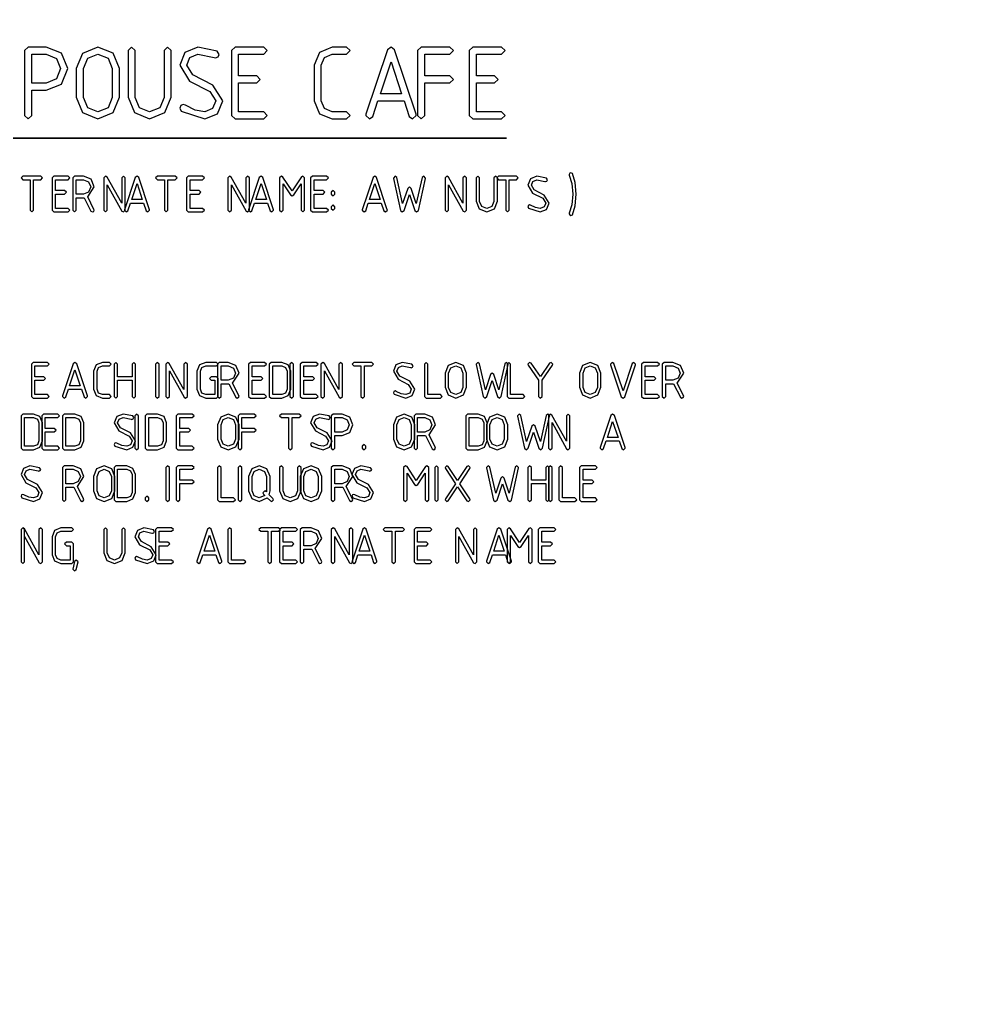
# Model space of a CAD drawing. Header units: metres. Extents: x 0 to 16.5, y 0 to 11.5.
# Drawn here: x 8.656 to 9.955, y 0.843 to 2.161 of the extents above; entities that cross this region are included whole.
import ezdxf

# ---------------------------------------------------------------- set-up
doc = ezdxf.new("R2010")
doc.units = ezdxf.units.M
doc.layers.add('tonic', color=63, linetype='Continuous')

msp = doc.modelspace()

# ---------------------------------------------------------------- hatches: boundary and pattern name
h = msp.add_hatch()
h.set_pattern_fill('AR-CONC', color=256, scale=0.0007, style=0)
h.set_pattern_definition([(50, (2.31049, 0.84261), (0.1275293, -0.0111574), [0.013335, -0.146685]), (355, (2.31049, 0.84261), (-0.02467, 0.1337397), [0.010668, -0.117348]), (100.451, (2.32112, 0.84168), (0.1028598, 0.1225817), [0.011333, -0.124663]), (46.1842, (2.31049, 0.87817), (0.1897553, -0.0294296), [0.0200025, -0.2200275]), (96.6356, (2.3263, 0.87572), (0.166183, 0.173198), [0.0169995, -0.1869945]), (351.184, (2.31049, 0.87817), (0.1661832, 0.1731976), [0.016002, -0.176022]), (21, (2.32827, 0.86928), (0.1061304, -0.0715859), [0.013335, -0.146685]), (326, (2.32827, 0.86928), (0.0432614, 0.1289316), [0.010668, -0.117348]), (71.4514, (2.33711, 0.86332), (0.1493915, 0.057346), [0.011333, -0.124663]), (37.5, (2.31049, 0.84261), (0.00216202, 0.05918853), [0, -0.1159256, 0, -0.119126, 0, -0.1177925]), (7.5, (2.31049, 0.84261), (0.04677376, 0.0701264), [0, -0.0679196, 0, -0.1132586, 0, -0.0448945]), (327.5, (2.27084, 0.84261), (0.09491342, -0.00401012), [0, -0.04445, 0, -0.138684, 0, -0.184023]), (317.5, (2.25306, 0.84261), (0.1036904, 0.01779854), [0, -0.057785, 0, -0.0921004, 0, -0.130683])])
h.paths.add_polyline_path([(13.8208, 3.7266), (13.4233, 3.7266), (13.4233, 3.5566), (13.8208, 3.5566)])
h.paths.add_polyline_path([(3.0762, 1.2703), (3.0756, 1.2705), (3.0569, 1.2658), (3.0362, 1.2666), (2.949, 1.2715), (2.9053, 1.2699), (2.8613, 1.2652), (2.6755, 1.2691), (2.5787, 1.265), (2.481, 1.2652), (2.3964, 1.2718), (2.383, 1.2726), (2.3695, 1.2734), (2.3492, 1.2718), (2.3159, 1.2652), (2.3105, 1.2644), (2.373, 0.8426), (2.4879, 0.8426), (2.4444, 0.8844), (2.4768, 1.0338), (2.6259, 1.0745), (2.5902, 0.9283), (2.6609, 0.8602), (2.7675, 0.9261), (2.9002, 0.847), (2.9002, 0.8426), (3.0065, 0.8426)])
h.paths.add_polyline_path([(2.4649, 0.9893), (2.4299, 0.9981), (2.3948, 1.0069), (2.3983, 1.0156), (2.4017, 1.0242), (2.4333, 1.0068)], flags=16)
edge = h.paths.add_edge_path()
edge.add_line((7.1649, 3.5007), (7.1955, 3.5073))
edge.add_line((7.1955, 3.5073), (7.2142, 3.5089))
edge.add_line((7.2142, 3.5089), (7.2267, 3.5081))
edge.add_line((7.2267, 3.5081), (7.239, 3.5073))
edge.add_line((7.239, 3.5073), (7.3169, 3.5007))
edge.add_line((7.3169, 3.5007), (7.4069, 3.5006))
edge.add_line((7.4069, 3.5006), (7.496, 3.5047))
edge.add_line((7.496, 3.5047), (7.667, 3.5007))
edge.add_line((7.667, 3.5007), (7.7075, 3.5054))
edge.add_line((7.7075, 3.5054), (7.7479, 3.507))
edge.add_line((7.7479, 3.507), (7.8282, 3.5021))
edge.add_line((7.8282, 3.5021), (7.8461, 3.5014))
edge.add_line((7.8461, 3.5014), (7.8629, 3.5051))
edge.add_line((7.8629, 3.5051), (7.8643, 3.5061))
at = {"layer": 'tonic'}
h = msp.add_hatch(dxfattribs=at)
h.set_pattern_fill('TRIANG', color=256, scale=0.01, angle=135, style=0)
h.set_pattern_definition([(195, (15.931805, 4.46975), (-0.0246525, -0.0920044), [0.047625, -0.047625]), (255, (15.931805, 4.46975), (0.0673519, -0.0673519), [0.047625, -0.047625]), (135, (15.91948, 4.42374), (-0.0920044, -0.0246525), [0.047625, -0.047625])])
h.paths.add_polyline_path([(13.8208, 3.7266), (13.4233, 3.7266), (13.4233, 3.5566), (13.8208, 3.5566)])
h.paths.add_polyline_path([(3.0762, 1.2703), (3.0756, 1.2705), (3.0569, 1.2658), (3.0362, 1.2666), (2.949, 1.2715), (2.9053, 1.2699), (2.8613, 1.2652), (2.6755, 1.2691), (2.5787, 1.265), (2.481, 1.2652), (2.3964, 1.2718), (2.383, 1.2726), (2.3695, 1.2734), (2.3492, 1.2718), (2.3159, 1.2652), (2.3105, 1.2644), (2.373, 0.8426), (2.4879, 0.8426), (2.4444, 0.8844), (2.4768, 1.0338), (2.6259, 1.0745), (2.5902, 0.9283), (2.6609, 0.8602), (2.7675, 0.9261), (2.9002, 0.847), (2.9002, 0.8426), (3.0065, 0.8426)])
h.paths.add_polyline_path([(2.4649, 0.9893), (2.4299, 0.9981), (2.3948, 1.0069), (2.3983, 1.0156), (2.4017, 1.0242), (2.4333, 1.0068)], flags=16)
h.paths.add_polyline_path([(2.6259, 1.0745), (2.4768, 1.0338), (2.4444, 0.8844), (2.5902, 0.9283)], flags=17)
h.paths.add_polyline_path([(2.5902, 0.9283), (2.4444, 0.8844), (2.4879, 0.8426), (2.6374, 0.8426), (2.6374, 0.8457), (2.6609, 0.8602)], flags=17)
h.paths.add_polyline_path([(2.6609, 0.8602), (2.6374, 0.8457), (2.6429, 0.8426), (2.6792, 0.8426)], flags=17)
h.paths.add_polyline_path([(2.7252, 0.9), (2.6609, 0.8602), (2.6792, 0.8426), (2.7112, 0.8426)], flags=17)
h.paths.add_polyline_path([(2.7675, 0.9261), (2.7252, 0.9), (2.7112, 0.8426), (2.8928, 0.8426), (2.9002, 0.847)], flags=17)
h.paths.add_polyline_path([(2.3983, 1.0156), (2.3948, 1.0069), (2.4299, 0.9981), (2.4649, 0.9893)], flags=0)
h.paths.add_polyline_path([(2.4017, 1.0242), (2.3983, 1.0156), (2.4649, 0.9893), (2.4333, 1.0068)], flags=0)
edge = h.paths.add_edge_path()
edge.add_line((7.8114, 2.8493), (7.8629, 3.5051))
edge.add_line((7.8629, 3.5051), (7.8651, 3.5332))
edge.add_line((7.2046, 2.8492), (7.8114, 2.8492))
edge.add_line((7.8114, 2.8492), (7.8116, 2.8492))
edge.add_line((7.1607, 3.5332), (7.1628, 3.5005))
edge.add_line((7.1628, 3.5005), (7.2046, 2.8492))
edge.add_line((7.1649, 3.5007), (7.1955, 3.5073))
edge.add_line((7.1955, 3.5073), (7.2142, 3.5089))
edge.add_line((7.2142, 3.5089), (7.2267, 3.5081))
edge.add_line((7.2267, 3.5081), (7.239, 3.5073))
edge.add_line((7.239, 3.5073), (7.3169, 3.5007))
edge.add_line((7.3169, 3.5007), (7.4069, 3.5006))
edge.add_line((7.4069, 3.5006), (7.496, 3.5047))
edge.add_line((7.496, 3.5047), (7.667, 3.5007))
edge.add_line((7.667, 3.5007), (7.7075, 3.5054))
edge.add_line((7.7075, 3.5054), (7.7479, 3.507))
edge.add_line((7.7479, 3.507), (7.8282, 3.5021))
edge.add_line((7.8282, 3.5021), (7.8461, 3.5014))
edge.add_line((7.8461, 3.5014), (7.8629, 3.5051))
edge.add_line((7.8629, 3.5051), (7.8643, 3.5061))

# ---------------------------------------------------------------- linework, layer by layer
for points in [[(8.6623, 2.1195), (8.6623, 2.0326), (8.6671, 2.0278), (8.6719, 2.0326), (8.6719, 2.0663), (8.6913, 2.0663), (8.7121, 2.0744), (8.7202, 2.0954), (8.7119, 2.1159), (8.6913, 2.1242), (8.6671, 2.1242), (8.6623, 2.1195)], [(8.7896, 2.0954), (8.7813, 2.1159), (8.7608, 2.1242), (8.7403, 2.1157), (8.7318, 2.0954), (8.7318, 2.0568), (8.7403, 2.0363), (8.7608, 2.0278), (8.7811, 2.0363), (8.7896, 2.0568), (8.7896, 2.0954)], [(8.8543, 2.1242), (8.8496, 2.1195), (8.8496, 2.0566), (8.8439, 2.0429), (8.8302, 2.0373), (8.8165, 2.0429), (8.8108, 2.0566), (8.8108, 2.1195), (8.806, 2.1242), (8.8012, 2.1195), (8.8012, 2.0568), (8.8098, 2.0363), (8.8302, 2.0278), (8.8506, 2.0363), (8.8591, 2.0568), (8.8591, 2.1195), (8.8543, 2.1242)], [(8.9153, 2.0732), (8.8882, 2.0871), (8.8803, 2.1002), (8.8844, 2.1103), (8.8948, 2.1147), (8.9169, 2.1102), (8.9188, 2.1098), (8.9223, 2.1111), (8.9238, 2.1145), (8.9208, 2.119), (8.8948, 2.1242), (8.8777, 2.1172), (8.8707, 2.1002), (8.8837, 2.0786), (8.9109, 2.0647), (8.919, 2.0519), (8.9148, 2.0416), (8.9045, 2.0373), (8.8916, 2.0394), (8.8783, 2.0462), (8.8755, 2.0471), (8.8722, 2.0456), (8.8707, 2.0423), (8.8728, 2.0383), (8.9045, 2.0278), (8.9216, 2.0348), (8.9285, 2.0519), (8.9153, 2.0732)], [(8.9449, 2.0278), (8.9835, 2.0278), (8.9883, 2.0326), (8.9835, 2.0373), (8.9497, 2.0373), (8.9497, 2.0761), (8.974, 2.0761), (8.9787, 2.0809), (8.974, 2.0857), (8.9497, 2.0857), (8.9497, 2.1147), (8.9835, 2.1147), (8.9883, 2.1195), (8.9835, 2.1242), (8.9449, 2.1242), (8.9401, 2.1195), (8.9401, 2.0326), (8.9449, 2.0278)], [(9.0753, 2.1242), (9.0583, 2.1172), (9.0512, 2.1002), (9.0512, 2.0519), (9.0583, 2.0348), (9.0753, 2.0278), (9.0946, 2.0278), (9.0994, 2.0326), (9.0946, 2.0373), (9.0753, 2.0373), (9.065, 2.0416), (9.0608, 2.0519), (9.0608, 2.1002), (9.065, 2.1105), (9.0753, 2.1147), (9.0946, 2.1147), (9.0994, 2.1195), (9.0946, 2.1242), (9.0753, 2.1242)], [(9.188, 2.0341), (9.1591, 2.1205), (9.1545, 2.1242), (9.1496, 2.1204), (9.1208, 2.0341), (9.1207, 2.0326), (9.1255, 2.0278), (9.1299, 2.0311), (9.1368, 2.0519), (9.172, 2.0519), (9.1789, 2.0311), (9.1834, 2.0278), (9.1882, 2.0326), (9.188, 2.0341)], [(9.1949, 2.0278), (9.1997, 2.0326), (9.1997, 2.0761), (9.2335, 2.0761), (9.2383, 2.0809), (9.2335, 2.0857), (9.1997, 2.0857), (9.1997, 2.1147), (9.2335, 2.1147), (9.2383, 2.1195), (9.2335, 2.1242), (9.1949, 2.1242), (9.1901, 2.1195), (9.1901, 2.0326), (9.1949, 2.0278)], [(9.2644, 2.0278), (9.303, 2.0278), (9.3077, 2.0326), (9.303, 2.0373), (9.2691, 2.0373), (9.2691, 2.0761), (9.2934, 2.0761), (9.2982, 2.0809), (9.2934, 2.0857), (9.2691, 2.0857), (9.2691, 2.1147), (9.303, 2.1147), (9.3077, 2.1195), (9.303, 2.1242), (9.2644, 2.1242), (9.2596, 2.1195), (9.2596, 2.0326), (9.2644, 2.0278)], [(8.6913, 2.1147), (8.705, 2.109), (8.7107, 2.0954), (8.705, 2.0816), (8.6913, 2.076), (8.6719, 2.076), (8.6719, 2.1147), (8.6913, 2.1147)], [(8.7744, 2.0429), (8.7608, 2.0373), (8.7471, 2.0429), (8.7414, 2.0566), (8.7414, 2.0954), (8.7471, 2.1092), (8.7608, 2.1147), (8.7744, 2.1092), (8.7801, 2.0954), (8.7801, 2.0566), (8.7744, 2.0429)], [(9.1687, 2.0614), (9.1401, 2.0614), (9.1545, 2.1045), (9.1687, 2.0614)], [(8.6462, 2.0021), (8.6462, 2.0021), (9.3094, 2.0021), (8.6462, 2.0021)], [(9.3971, 1.9124), (9.3938, 1.9013), (9.3937, 1.9004), (9.3944, 1.8988), (9.3961, 1.898), (9.3981, 1.8991), (9.4017, 1.9111), (9.4033, 1.9269), (9.4017, 1.9425), (9.3981, 1.9545), (9.3961, 1.9556), (9.3944, 1.9549), (9.3937, 1.9532), (9.3938, 1.9524), (9.3971, 1.9412), (9.3985, 1.9269), (9.3971, 1.9124)], [(8.66, 1.9461), (8.6696, 1.9461), (8.6696, 1.9052), (8.672, 1.9028), (8.6744, 1.9052), (8.6744, 1.9461), (8.684, 1.9461), (8.6864, 1.9485), (8.684, 1.9508), (8.66, 1.9508), (8.6576, 1.9485), (8.66, 1.9461)], [(8.7016, 1.9028), (8.7208, 1.9028), (8.7232, 1.9052), (8.7208, 1.9076), (8.704, 1.9076), (8.704, 1.9269), (8.716, 1.9269), (8.7184, 1.9292), (8.716, 1.9316), (8.704, 1.9316), (8.704, 1.9461), (8.7208, 1.9461), (8.7232, 1.9485), (8.7208, 1.9508), (8.7016, 1.9508), (8.6992, 1.9485), (8.6992, 1.9052), (8.7016, 1.9028)], [(8.7559, 1.9364), (8.7517, 1.9467), (8.7414, 1.9508), (8.7294, 1.9508), (8.727, 1.9485), (8.727, 1.9052), (8.7294, 1.9028), (8.7318, 1.9052), (8.7318, 1.922), (8.7414, 1.922), (8.7424, 1.922), (8.7513, 1.9041), (8.7535, 1.9028), (8.7551, 1.9035), (8.7559, 1.9052), (8.7555, 1.9063), (8.7472, 1.9231), (8.7559, 1.9364)], [(8.7414, 1.9461), (8.7482, 1.9432), (8.7511, 1.9365), (8.7482, 1.9296), (8.7414, 1.9268), (8.7318, 1.9268), (8.7318, 1.9461), (8.7414, 1.9461)], [(8.7733, 1.9494), (8.7711, 1.9508), (8.7687, 1.9485), (8.7687, 1.9052), (8.7711, 1.9028), (8.7734, 1.9052), (8.7734, 1.9393), (8.7931, 1.904), (8.7951, 1.9028), (8.7975, 1.9052), (8.7975, 1.9485), (8.7951, 1.9508), (8.7927, 1.9485), (8.7927, 1.9145), (8.7733, 1.9494)], [(8.83, 1.9059), (8.8156, 1.949), (8.8133, 1.9508), (8.8108, 1.9489), (8.7965, 1.9059), (8.7964, 1.9052), (8.7988, 1.9028), (8.8011, 1.9044), (8.8045, 1.9148), (8.822, 1.9148), (8.8254, 1.9044), (8.8277, 1.9028), (8.8301, 1.9052), (8.83, 1.9059)], [(8.8204, 1.9195), (8.8062, 1.9195), (8.8133, 1.941), (8.8204, 1.9195)], [(8.8406, 1.9461), (8.8501, 1.9461), (8.8501, 1.9052), (8.8525, 1.9028), (8.8549, 1.9052), (8.8549, 1.9461), (8.8646, 1.9461), (8.867, 1.9485), (8.8646, 1.9508), (8.8406, 1.9508), (8.8382, 1.9485), (8.8406, 1.9461)], [(8.8822, 1.9028), (8.9014, 1.9028), (8.9038, 1.9052), (8.9014, 1.9076), (8.8846, 1.9076), (8.8846, 1.9269), (8.8966, 1.9269), (8.899, 1.9292), (8.8966, 1.9316), (8.8846, 1.9316), (8.8846, 1.9461), (8.9014, 1.9461), (8.9038, 1.9485), (8.9014, 1.9508), (8.8822, 1.9508), (8.8798, 1.9485), (8.8798, 1.9052), (8.8822, 1.9028)], [(8.9399, 1.9494), (8.9377, 1.9508), (8.9353, 1.9485), (8.9353, 1.9052), (8.9377, 1.9028), (8.9401, 1.9052), (8.9401, 1.9393), (8.9598, 1.904), (8.9618, 1.9028), (8.9642, 1.9052), (8.9642, 1.9485), (8.9618, 1.9508), (8.9594, 1.9485), (8.9594, 1.9145), (8.9399, 1.9494)], [(8.9966, 1.9059), (8.9823, 1.949), (8.9799, 1.9508), (8.9775, 1.9489), (8.9632, 1.9059), (8.9631, 1.9052), (8.9655, 1.9028), (8.9677, 1.9044), (8.9711, 1.9148), (8.9887, 1.9148), (8.9921, 1.9044), (8.9944, 1.9028), (8.9968, 1.9052), (8.9966, 1.9059)], [(8.987, 1.9195), (8.9728, 1.9195), (8.9799, 1.941), (8.987, 1.9195)], [(9.034, 1.9498), (9.0216, 1.9311), (9.0093, 1.9497), (9.0072, 1.9508), (9.0048, 1.9485), (9.0048, 1.9052), (9.0072, 1.9028), (9.0096, 1.9052), (9.0096, 1.9406), (9.0194, 1.9259), (9.0216, 1.9244), (9.0238, 1.9259), (9.0336, 1.9406), (9.0336, 1.9052), (9.036, 1.9028), (9.0384, 1.9052), (9.0384, 1.9485), (9.036, 1.9508), (9.034, 1.9498)], [(9.0488, 1.9028), (9.068, 1.9028), (9.0704, 1.9052), (9.068, 1.9076), (9.0512, 1.9076), (9.0512, 1.9269), (9.0633, 1.9269), (9.0656, 1.9292), (9.0633, 1.9316), (9.0512, 1.9316), (9.0512, 1.9461), (9.068, 1.9461), (9.0704, 1.9485), (9.068, 1.9508), (9.0488, 1.9508), (9.0464, 1.9485), (9.0464, 1.9052), (9.0488, 1.9028)], [(9.1494, 1.9059), (9.135, 1.949), (9.1327, 1.9508), (9.1303, 1.9489), (9.1159, 1.9059), (9.1159, 1.9052), (9.1183, 1.9028), (9.1205, 1.9044), (9.1239, 1.9148), (9.1414, 1.9148), (9.1449, 1.9044), (9.1471, 1.9028), (9.1495, 1.9052), (9.1494, 1.9059)], [(9.1398, 1.9195), (9.1256, 1.9195), (9.1327, 1.941), (9.1398, 1.9195)], [(9.1815, 1.9344), (9.1791, 1.9364), (9.1768, 1.9344), (9.17, 1.9141), (9.1622, 1.9489), (9.1599, 1.9508), (9.1576, 1.9484), (9.1576, 1.9479), (9.1671, 1.9048), (9.1695, 1.9028), (9.1719, 1.9048), (9.1791, 1.9265), (9.1864, 1.9048), (9.1888, 1.9028), (9.1912, 1.9048), (9.2007, 1.9479), (9.2008, 1.9484), (9.1984, 1.9508), (9.1961, 1.9489), (9.1883, 1.9141), (9.1815, 1.9344)], [(9.2316, 1.9494), (9.2294, 1.9508), (9.227, 1.9485), (9.227, 1.9052), (9.2294, 1.9028), (9.2318, 1.9052), (9.2318, 1.9393), (9.2515, 1.904), (9.2535, 1.9028), (9.2559, 1.9052), (9.2559, 1.9485), (9.2535, 1.9508), (9.2511, 1.9485), (9.2511, 1.9145), (9.2316, 1.9494)], [(9.2951, 1.9508), (9.2927, 1.9485), (9.2927, 1.9171), (9.2899, 1.9103), (9.2831, 1.9076), (9.2763, 1.9103), (9.2734, 1.9171), (9.2734, 1.9485), (9.2711, 1.9508), (9.2687, 1.9485), (9.2687, 1.9173), (9.2729, 1.907), (9.2831, 1.9028), (9.2932, 1.907), (9.2975, 1.9173), (9.2975, 1.9485), (9.2951, 1.9508)], [(9.2989, 1.9461), (9.3085, 1.9461), (9.3085, 1.9052), (9.3109, 1.9028), (9.3133, 1.9052), (9.3133, 1.9461), (9.3229, 1.9461), (9.3253, 1.9485), (9.3229, 1.9508), (9.2989, 1.9508), (9.2965, 1.9485), (9.2989, 1.9461)], [(9.3603, 1.9255), (9.3468, 1.9324), (9.3429, 1.9389), (9.3449, 1.9439), (9.3501, 1.9461), (9.3611, 1.9439), (9.3621, 1.9436), (9.3638, 1.9443), (9.3646, 1.946), (9.3631, 1.9482), (9.3501, 1.9508), (9.3416, 1.9474), (9.3381, 1.9389), (9.3446, 1.9281), (9.3581, 1.9212), (9.3622, 1.9148), (9.3601, 1.9096), (9.3549, 1.9076), (9.3485, 1.9086), (9.3419, 1.9119), (9.3405, 1.9124), (9.3389, 1.9116), (9.3381, 1.91), (9.3391, 1.908), (9.3549, 1.9028), (9.3634, 1.9063), (9.367, 1.9148), (9.3603, 1.9255)], [(9.0742, 1.9269), (9.0766, 1.9245), (9.079, 1.9269), (9.079, 1.9292), (9.0766, 1.9316), (9.0742, 1.9292), (9.0742, 1.9269)], [(9.0742, 1.9076), (9.0766, 1.9052), (9.079, 1.9076), (9.079, 1.9099), (9.0766, 1.9123), (9.0742, 1.9099), (9.0742, 1.9076)], [(8.6738, 1.6528), (8.693, 1.6528), (8.6954, 1.6552), (8.693, 1.6576), (8.6762, 1.6576), (8.6762, 1.6769), (8.6883, 1.6769), (8.6906, 1.6792), (8.6883, 1.6816), (8.6762, 1.6816), (8.6762, 1.6961), (8.693, 1.6961), (8.6954, 1.6985), (8.693, 1.7008), (8.6738, 1.7008), (8.6714, 1.6985), (8.6714, 1.6552), (8.6738, 1.6528)], [(8.7466, 1.6559), (8.7323, 1.699), (8.7299, 1.7008), (8.7275, 1.6989), (8.7132, 1.6559), (8.7131, 1.6552), (8.7155, 1.6528), (8.7177, 1.6544), (8.7211, 1.6648), (8.7387, 1.6648), (8.7421, 1.6544), (8.7444, 1.6528), (8.7468, 1.6552), (8.7466, 1.6559)], [(8.737, 1.6695), (8.7228, 1.6695), (8.7299, 1.691), (8.737, 1.6695)], [(8.7668, 1.7008), (8.7583, 1.6974), (8.7548, 1.6889), (8.7548, 1.6648), (8.7583, 1.6563), (8.7668, 1.6528), (8.7764, 1.6528), (8.7788, 1.6552), (8.7764, 1.6576), (8.7668, 1.6576), (8.7616, 1.6596), (8.7596, 1.6648), (8.7596, 1.6889), (8.7616, 1.694), (8.7668, 1.6961), (8.7764, 1.6961), (8.7788, 1.6985), (8.7764, 1.7008), (8.7668, 1.7008)], [(8.7849, 1.6528), (8.7873, 1.6552), (8.7873, 1.6769), (8.8066, 1.6769), (8.8066, 1.6552), (8.809, 1.6528), (8.8114, 1.6552), (8.8114, 1.6985), (8.809, 1.7008), (8.8066, 1.6985), (8.8066, 1.6816), (8.7873, 1.6816), (8.7873, 1.6985), (8.7849, 1.7008), (8.7826, 1.6985), (8.7826, 1.6552), (8.7849, 1.6528)], [(8.8429, 1.6552), (8.8429, 1.6985), (8.8405, 1.7008), (8.8381, 1.6985), (8.8381, 1.6552), (8.8405, 1.6528), (8.8429, 1.6552)], [(8.8566, 1.6994), (8.8544, 1.7008), (8.852, 1.6985), (8.852, 1.6552), (8.8544, 1.6528), (8.8568, 1.6552), (8.8568, 1.6893), (8.8765, 1.654), (8.8785, 1.6528), (8.8809, 1.6552), (8.8809, 1.6985), (8.8785, 1.7008), (8.8761, 1.6985), (8.8761, 1.6645), (8.8566, 1.6994)], [(8.9005, 1.6596), (8.8984, 1.6648), (8.8984, 1.6889), (8.9005, 1.694), (8.9056, 1.6961), (8.9201, 1.6961), (8.9225, 1.6985), (8.9201, 1.7008), (8.9056, 1.7008), (8.8971, 1.6974), (8.8937, 1.6889), (8.8937, 1.6648), (8.8971, 1.6563), (8.9056, 1.6528), (8.9201, 1.6528), (8.9225, 1.6552), (8.9225, 1.6792), (8.9201, 1.6816), (8.9129, 1.6816), (8.9105, 1.6792), (8.9129, 1.6769), (8.9177, 1.6769), (8.9177, 1.6576), (8.9056, 1.6576), (8.9005, 1.6596)], [(8.9503, 1.6864), (8.9461, 1.6967), (8.9359, 1.7008), (8.9238, 1.7008), (8.9214, 1.6985), (8.9214, 1.6552), (8.9238, 1.6528), (8.9262, 1.6552), (8.9262, 1.672), (8.9359, 1.672), (8.9368, 1.672), (8.9458, 1.6541), (8.9479, 1.6528), (8.9495, 1.6535), (8.9503, 1.6552), (8.95, 1.6563), (8.9416, 1.6731), (8.9503, 1.6864)], [(8.9359, 1.6961), (8.9427, 1.6932), (8.9455, 1.6865), (8.9427, 1.6796), (8.9359, 1.6768), (8.9262, 1.6768), (8.9262, 1.6961), (8.9359, 1.6961)], [(8.9655, 1.6528), (8.9847, 1.6528), (8.9871, 1.6552), (8.9847, 1.6576), (8.9679, 1.6576), (8.9679, 1.6769), (8.9799, 1.6769), (8.9823, 1.6792), (8.9799, 1.6816), (8.9679, 1.6816), (8.9679, 1.6961), (8.9847, 1.6961), (8.9871, 1.6985), (8.9847, 1.7008), (8.9655, 1.7008), (8.9631, 1.6985), (8.9631, 1.6552), (8.9655, 1.6528)], [(8.9909, 1.6552), (8.9933, 1.6528), (9.0077, 1.6528), (9.0162, 1.6563), (9.0198, 1.6648), (9.0198, 1.6889), (9.0162, 1.6974), (9.0077, 1.7008), (8.9933, 1.7008), (8.9909, 1.6985), (8.9909, 1.6552)], [(9.0077, 1.6961), (9.0129, 1.694), (9.015, 1.6889), (9.015, 1.6648), (9.0129, 1.6596), (9.0077, 1.6576), (8.9957, 1.6576), (8.9957, 1.6961), (9.0077, 1.6961)], [(9.0234, 1.6552), (9.0234, 1.6985), (9.0211, 1.7008), (9.0187, 1.6985), (9.0187, 1.6552), (9.0211, 1.6528), (9.0234, 1.6552)], [(9.0349, 1.6528), (9.0541, 1.6528), (9.0565, 1.6552), (9.0541, 1.6576), (9.0373, 1.6576), (9.0373, 1.6769), (9.0494, 1.6769), (9.0518, 1.6792), (9.0494, 1.6816), (9.0373, 1.6816), (9.0373, 1.6961), (9.0541, 1.6961), (9.0565, 1.6985), (9.0541, 1.7008), (9.0349, 1.7008), (9.0326, 1.6985), (9.0326, 1.6552), (9.0349, 1.6528)], [(9.0649, 1.6994), (9.0627, 1.7008), (9.0603, 1.6985), (9.0603, 1.6552), (9.0627, 1.6528), (9.0651, 1.6552), (9.0651, 1.6893), (9.0848, 1.654), (9.0868, 1.6528), (9.0892, 1.6552), (9.0892, 1.6985), (9.0868, 1.7008), (9.0844, 1.6985), (9.0844, 1.6645), (9.0649, 1.6994)], [(9.1044, 1.6961), (9.114, 1.6961), (9.114, 1.6552), (9.1164, 1.6528), (9.1188, 1.6552), (9.1188, 1.6961), (9.1285, 1.6961), (9.1309, 1.6985), (9.1285, 1.7008), (9.1044, 1.7008), (9.1021, 1.6985), (9.1044, 1.6961)], [(9.1797, 1.6755), (9.1663, 1.6824), (9.1623, 1.6889), (9.1644, 1.6939), (9.1695, 1.6961), (9.1806, 1.6939), (9.1815, 1.6936), (9.1833, 1.6943), (9.184, 1.696), (9.1825, 1.6982), (9.1695, 1.7008), (9.161, 1.6974), (9.1576, 1.6889), (9.164, 1.6781), (9.1776, 1.6712), (9.1816, 1.6648), (9.1795, 1.6596), (9.1744, 1.6576), (9.168, 1.6586), (9.1614, 1.6619), (9.1599, 1.6624), (9.1583, 1.6616), (9.1576, 1.66), (9.1586, 1.658), (9.1744, 1.6528), (9.1829, 1.6563), (9.1864, 1.6648), (9.1797, 1.6755)], [(9.1992, 1.6552), (9.2016, 1.6528), (9.2208, 1.6528), (9.2232, 1.6552), (9.2208, 1.6576), (9.204, 1.6576), (9.204, 1.6985), (9.2016, 1.7008), (9.1992, 1.6985), (9.1992, 1.6552)], [(9.2559, 1.6865), (9.2517, 1.6967), (9.2414, 1.7008), (9.2312, 1.6966), (9.227, 1.6865), (9.227, 1.6673), (9.2312, 1.657), (9.2414, 1.6528), (9.2516, 1.657), (9.2559, 1.6673), (9.2559, 1.6865)], [(9.2482, 1.6603), (9.2414, 1.6576), (9.2346, 1.6603), (9.2318, 1.6671), (9.2318, 1.6865), (9.2346, 1.6933), (9.2414, 1.6961), (9.2482, 1.6933), (9.2511, 1.6865), (9.2511, 1.6671), (9.2482, 1.6603)], [(9.2926, 1.6844), (9.2903, 1.6864), (9.2879, 1.6844), (9.2811, 1.6641), (9.2733, 1.6989), (9.2711, 1.7008), (9.2687, 1.6984), (9.2687, 1.6979), (9.2783, 1.6548), (9.2806, 1.6528), (9.283, 1.6548), (9.2903, 1.6765), (9.2975, 1.6548), (9.2999, 1.6528), (9.3023, 1.6548), (9.3118, 1.6979), (9.3119, 1.6984), (9.3095, 1.7008), (9.3072, 1.6989), (9.2994, 1.6641), (9.2926, 1.6844)], [(9.3103, 1.6552), (9.3127, 1.6528), (9.3319, 1.6528), (9.3343, 1.6552), (9.3319, 1.6576), (9.3151, 1.6576), (9.3151, 1.6985), (9.3127, 1.7008), (9.3103, 1.6985), (9.3103, 1.6552)], [(9.3714, 1.6971), (9.3718, 1.6985), (9.3694, 1.7008), (9.3674, 1.6998), (9.355, 1.6818), (9.3426, 1.6998), (9.3406, 1.7008), (9.3382, 1.6985), (9.3387, 1.6971), (9.3525, 1.6769), (9.3525, 1.6552), (9.3549, 1.6528), (9.3573, 1.6552), (9.3573, 1.6767), (9.3714, 1.6971)], [(9.4364, 1.6865), (9.4322, 1.6967), (9.422, 1.7008), (9.4118, 1.6966), (9.4076, 1.6865), (9.4076, 1.6673), (9.4118, 1.657), (9.422, 1.6528), (9.4321, 1.657), (9.4364, 1.6673), (9.4364, 1.6865)], [(9.4288, 1.6603), (9.422, 1.6576), (9.4152, 1.6603), (9.4123, 1.6671), (9.4123, 1.6865), (9.4152, 1.6933), (9.422, 1.6961), (9.4288, 1.6933), (9.4316, 1.6865), (9.4316, 1.6671), (9.4288, 1.6603)], [(9.4684, 1.6546), (9.4827, 1.6976), (9.4829, 1.6984), (9.4805, 1.7008), (9.4782, 1.6992), (9.466, 1.6626), (9.4538, 1.6992), (9.4516, 1.7008), (9.4492, 1.6984), (9.4493, 1.6976), (9.4636, 1.6546), (9.466, 1.6528), (9.4684, 1.6546)], [(9.4933, 1.6528), (9.5125, 1.6528), (9.5149, 1.6552), (9.5125, 1.6576), (9.4957, 1.6576), (9.4957, 1.6769), (9.5077, 1.6769), (9.5101, 1.6792), (9.5077, 1.6816), (9.4957, 1.6816), (9.4957, 1.6961), (9.5125, 1.6961), (9.5149, 1.6985), (9.5125, 1.7008), (9.4933, 1.7008), (9.4909, 1.6985), (9.4909, 1.6552), (9.4933, 1.6528)], [(9.5475, 1.6864), (9.5434, 1.6967), (9.5331, 1.7008), (9.5211, 1.7008), (9.5187, 1.6985), (9.5187, 1.6552), (9.5211, 1.6528), (9.5234, 1.6552), (9.5234, 1.672), (9.5331, 1.672), (9.534, 1.672), (9.543, 1.6541), (9.5451, 1.6528), (9.5468, 1.6535), (9.5475, 1.6552), (9.5472, 1.6563), (9.5389, 1.6731), (9.5475, 1.6864)], [(9.5331, 1.6961), (9.5399, 1.6932), (9.5427, 1.6865), (9.5399, 1.6796), (9.5331, 1.6768), (9.5234, 1.6768), (9.5234, 1.6961), (9.5331, 1.6961)], [(8.6576, 1.5857), (8.6599, 1.5833), (8.6744, 1.5833), (8.6829, 1.5869), (8.6864, 1.5953), (8.6864, 1.6194), (8.6829, 1.6279), (8.6744, 1.6314), (8.6599, 1.6314), (8.6576, 1.629), (8.6576, 1.5857)], [(8.6744, 1.6266), (8.6795, 1.6246), (8.6816, 1.6194), (8.6816, 1.5953), (8.6795, 1.5902), (8.6744, 1.5881), (8.6623, 1.5881), (8.6623, 1.6266), (8.6744, 1.6266)], [(8.6877, 1.5833), (8.7069, 1.5833), (8.7093, 1.5857), (8.7069, 1.5881), (8.6901, 1.5881), (8.6901, 1.6074), (8.7021, 1.6074), (8.7045, 1.6098), (8.7021, 1.6122), (8.6901, 1.6122), (8.6901, 1.6266), (8.7069, 1.6266), (8.7093, 1.629), (8.7069, 1.6314), (8.6877, 1.6314), (8.6853, 1.629), (8.6853, 1.5857), (8.6877, 1.5833)], [(8.7131, 1.5857), (8.7155, 1.5833), (8.7299, 1.5833), (8.7384, 1.5869), (8.742, 1.5953), (8.742, 1.6194), (8.7384, 1.6279), (8.7299, 1.6314), (8.7155, 1.6314), (8.7131, 1.629), (8.7131, 1.5857)], [(8.7299, 1.6266), (8.7351, 1.6246), (8.7372, 1.6194), (8.7372, 1.5953), (8.7351, 1.5902), (8.7299, 1.5881), (8.7179, 1.5881), (8.7179, 1.6266), (8.7299, 1.6266)], [(8.8047, 1.606), (8.7913, 1.6129), (8.7873, 1.6194), (8.7894, 1.6245), (8.7945, 1.6266), (8.8056, 1.6244), (8.8065, 1.6242), (8.8083, 1.6248), (8.809, 1.6266), (8.8075, 1.6288), (8.7945, 1.6314), (8.786, 1.6279), (8.7826, 1.6194), (8.789, 1.6087), (8.8026, 1.6017), (8.8066, 1.5953), (8.8045, 1.5902), (8.7994, 1.5881), (8.793, 1.5891), (8.7864, 1.5925), (8.7849, 1.5929), (8.7833, 1.5922), (8.7826, 1.5906), (8.7836, 1.5885), (8.7994, 1.5833), (8.8079, 1.5869), (8.8114, 1.5953), (8.8047, 1.606)], [(8.8151, 1.5857), (8.8151, 1.629), (8.8127, 1.6314), (8.8103, 1.629), (8.8103, 1.5857), (8.8127, 1.5833), (8.8151, 1.5857)], [(8.8242, 1.5857), (8.8266, 1.5833), (8.841, 1.5833), (8.8496, 1.5869), (8.8531, 1.5953), (8.8531, 1.6194), (8.8496, 1.6279), (8.841, 1.6314), (8.8266, 1.6314), (8.8242, 1.629), (8.8242, 1.5857)], [(8.841, 1.6266), (8.8462, 1.6246), (8.8483, 1.6194), (8.8483, 1.5953), (8.8462, 1.5902), (8.841, 1.5881), (8.829, 1.5881), (8.829, 1.6266), (8.841, 1.6266)], [(8.8683, 1.5833), (8.8875, 1.5833), (8.8899, 1.5857), (8.8875, 1.5881), (8.8707, 1.5881), (8.8707, 1.6074), (8.8827, 1.6074), (8.8851, 1.6098), (8.8827, 1.6122), (8.8707, 1.6122), (8.8707, 1.6266), (8.8875, 1.6266), (8.8899, 1.629), (8.8875, 1.6314), (8.8683, 1.6314), (8.8659, 1.629), (8.8659, 1.5857), (8.8683, 1.5833)], [(8.9503, 1.617), (8.9461, 1.6272), (8.9359, 1.6314), (8.9257, 1.6272), (8.9214, 1.617), (8.9214, 1.5978), (8.9257, 1.5876), (8.9359, 1.5833), (8.946, 1.5876), (8.9503, 1.5978), (8.9503, 1.617)], [(8.9427, 1.5909), (8.9359, 1.5881), (8.929, 1.5909), (8.9262, 1.5977), (8.9262, 1.617), (8.929, 1.6239), (8.9359, 1.6266), (8.9427, 1.6239), (8.9455, 1.617), (8.9455, 1.5977), (8.9427, 1.5909)], [(8.9516, 1.5833), (8.954, 1.5857), (8.954, 1.6074), (8.9708, 1.6074), (8.9732, 1.6098), (8.9708, 1.6122), (8.954, 1.6122), (8.954, 1.6266), (8.9708, 1.6266), (8.9732, 1.629), (8.9708, 1.6314), (8.9516, 1.6314), (8.9492, 1.629), (8.9492, 1.5857), (8.9516, 1.5833)], [(9.0072, 1.6266), (9.0168, 1.6266), (9.0168, 1.5857), (9.0192, 1.5833), (9.0216, 1.5857), (9.0216, 1.6266), (9.0312, 1.6266), (9.0336, 1.629), (9.0312, 1.6314), (9.0072, 1.6314), (9.0048, 1.629), (9.0072, 1.6266)], [(9.0686, 1.606), (9.0552, 1.6129), (9.0512, 1.6194), (9.0533, 1.6245), (9.0584, 1.6266), (9.0694, 1.6244), (9.0704, 1.6242), (9.0722, 1.6248), (9.0729, 1.6266), (9.0714, 1.6288), (9.0584, 1.6314), (9.0499, 1.6279), (9.0464, 1.6194), (9.0529, 1.6087), (9.0665, 1.6017), (9.0705, 1.5953), (9.0684, 1.5902), (9.0633, 1.5881), (9.0569, 1.5891), (9.0502, 1.5925), (9.0488, 1.5929), (9.0472, 1.5922), (9.0464, 1.5906), (9.0475, 1.5885), (9.0633, 1.5833), (9.0718, 1.5869), (9.0753, 1.5953), (9.0686, 1.606)], [(9.0742, 1.629), (9.0742, 1.5857), (9.0766, 1.5833), (9.079, 1.5857), (9.079, 1.6025), (9.0886, 1.6025), (9.099, 1.6066), (9.1031, 1.617), (9.0989, 1.6272), (9.0886, 1.6314), (9.0766, 1.6314), (9.0742, 1.629)], [(9.0886, 1.6266), (9.0954, 1.6238), (9.0983, 1.617), (9.0954, 1.6102), (9.0886, 1.6073), (9.079, 1.6073), (9.079, 1.6266), (9.0886, 1.6266)], [(9.1864, 1.617), (9.1822, 1.6272), (9.172, 1.6314), (9.1618, 1.6272), (9.1576, 1.617), (9.1576, 1.5978), (9.1618, 1.5876), (9.172, 1.5833), (9.1821, 1.5876), (9.1864, 1.5978), (9.1864, 1.617)], [(9.1788, 1.5909), (9.172, 1.5881), (9.1652, 1.5909), (9.1623, 1.5977), (9.1623, 1.617), (9.1652, 1.6239), (9.172, 1.6266), (9.1788, 1.6239), (9.1816, 1.617), (9.1816, 1.5977), (9.1788, 1.5909)], [(9.2142, 1.617), (9.21, 1.6272), (9.1998, 1.6314), (9.1877, 1.6314), (9.1853, 1.629), (9.1853, 1.5857), (9.1877, 1.5833), (9.1901, 1.5857), (9.1901, 1.6025), (9.1998, 1.6025), (9.2007, 1.6025), (9.2096, 1.5847), (9.2118, 1.5833), (9.2134, 1.5841), (9.2142, 1.5857), (9.2139, 1.5869), (9.2055, 1.6036), (9.2142, 1.617)], [(9.1998, 1.6266), (9.2065, 1.6238), (9.2094, 1.617), (9.2065, 1.6102), (9.1998, 1.6073), (9.1901, 1.6073), (9.1901, 1.6266), (9.1998, 1.6266)], [(9.2548, 1.5857), (9.2572, 1.5833), (9.2716, 1.5833), (9.2801, 1.5869), (9.2836, 1.5953), (9.2836, 1.6194), (9.2801, 1.6279), (9.2716, 1.6314), (9.2572, 1.6314), (9.2548, 1.629), (9.2548, 1.5857)], [(9.2716, 1.6266), (9.2767, 1.6246), (9.2789, 1.6194), (9.2789, 1.5953), (9.2767, 1.5902), (9.2716, 1.5881), (9.2596, 1.5881), (9.2596, 1.6266), (9.2716, 1.6266)], [(9.3114, 1.617), (9.3072, 1.6272), (9.297, 1.6314), (9.2868, 1.6272), (9.2826, 1.617), (9.2826, 1.5978), (9.2868, 1.5876), (9.297, 1.5833), (9.3071, 1.5876), (9.3114, 1.5978), (9.3114, 1.617)], [(9.3038, 1.5909), (9.297, 1.5881), (9.2902, 1.5909), (9.2873, 1.5977), (9.2873, 1.617), (9.2902, 1.6239), (9.297, 1.6266), (9.3038, 1.6239), (9.3066, 1.617), (9.3066, 1.5977), (9.3038, 1.5909)], [(9.3482, 1.615), (9.3458, 1.617), (9.3434, 1.615), (9.3366, 1.5947), (9.3289, 1.6294), (9.3266, 1.6314), (9.3242, 1.629), (9.3243, 1.6284), (9.3338, 1.5854), (9.3362, 1.5833), (9.3386, 1.5854), (9.3458, 1.607), (9.3531, 1.5854), (9.3555, 1.5833), (9.3579, 1.5854), (9.3674, 1.6284), (9.3675, 1.629), (9.3651, 1.6314), (9.3627, 1.6294), (9.355, 1.5947), (9.3482, 1.615)], [(9.3705, 1.63), (9.3683, 1.6314), (9.3659, 1.629), (9.3659, 1.5857), (9.3683, 1.5833), (9.3707, 1.5857), (9.3707, 1.6199), (9.3903, 1.5846), (9.3924, 1.5833), (9.3948, 1.5857), (9.3948, 1.629), (9.3924, 1.6314), (9.39, 1.629), (9.39, 1.5951), (9.3705, 1.63)], [(9.4689, 1.5865), (9.4545, 1.6296), (9.4521, 1.6314), (9.4497, 1.6294), (9.4354, 1.5865), (9.4353, 1.5857), (9.4377, 1.5833), (9.4399, 1.585), (9.4434, 1.5953), (9.4609, 1.5953), (9.4643, 1.585), (9.4666, 1.5833), (9.469, 1.5857), (9.4689, 1.5865)], [(9.4593, 1.6001), (9.445, 1.6001), (9.4521, 1.6216), (9.4593, 1.6001)], [(9.1159, 1.5857), (9.1183, 1.5833), (9.1207, 1.5857), (9.1207, 1.5882), (9.1183, 1.5906), (9.1159, 1.5882), (9.1159, 1.5857)], [(8.6797, 1.5366), (8.6663, 1.5435), (8.6623, 1.55), (8.6644, 1.555), (8.6695, 1.5572), (8.6806, 1.555), (8.6815, 1.5547), (8.6833, 1.5554), (8.684, 1.5571), (8.6825, 1.5594), (8.6695, 1.562), (8.661, 1.5585), (8.6576, 1.55), (8.664, 1.5392), (8.6776, 1.5323), (8.6816, 1.5259), (8.6795, 1.5207), (8.6744, 1.5187), (8.668, 1.5197), (8.6614, 1.5231), (8.6599, 1.5235), (8.6583, 1.5227), (8.6576, 1.5211), (8.6586, 1.5191), (8.6744, 1.5139), (8.6829, 1.5174), (8.6864, 1.5259), (8.6797, 1.5366)], [(8.742, 1.5475), (8.7378, 1.5578), (8.7275, 1.562), (8.7155, 1.562), (8.7131, 1.5596), (8.7131, 1.5163), (8.7155, 1.5139), (8.7179, 1.5163), (8.7179, 1.5331), (8.7275, 1.5331), (8.7285, 1.5331), (8.7374, 1.5152), (8.7396, 1.5139), (8.7412, 1.5147), (8.742, 1.5163), (8.7416, 1.5174), (8.7333, 1.5342), (8.742, 1.5475)], [(8.7275, 1.5572), (8.7343, 1.5544), (8.7372, 1.5476), (8.7343, 1.5408), (8.7275, 1.5379), (8.7179, 1.5379), (8.7179, 1.5572), (8.7275, 1.5572)], [(8.7836, 1.5476), (8.7795, 1.5578), (8.7692, 1.562), (8.759, 1.5577), (8.7548, 1.5476), (8.7548, 1.5284), (8.759, 1.5181), (8.7692, 1.5139), (8.7794, 1.5181), (8.7836, 1.5284), (8.7836, 1.5476)], [(8.776, 1.5214), (8.7692, 1.5187), (8.7624, 1.5214), (8.7596, 1.5283), (8.7596, 1.5476), (8.7624, 1.5544), (8.7692, 1.5572), (8.776, 1.5544), (8.7789, 1.5476), (8.7789, 1.5283), (8.776, 1.5214)], [(8.7826, 1.5163), (8.7849, 1.5139), (8.7994, 1.5139), (8.8079, 1.5174), (8.8114, 1.5259), (8.8114, 1.55), (8.8079, 1.5585), (8.7994, 1.562), (8.7849, 1.562), (8.7826, 1.5596), (8.7826, 1.5163)], [(8.7994, 1.5572), (8.8045, 1.5551), (8.8066, 1.55), (8.8066, 1.5259), (8.8045, 1.5207), (8.7994, 1.5187), (8.7873, 1.5187), (8.7873, 1.5572), (8.7994, 1.5572)], [(8.8568, 1.5163), (8.8568, 1.5596), (8.8544, 1.562), (8.852, 1.5596), (8.852, 1.5163), (8.8544, 1.5139), (8.8568, 1.5163)], [(8.8683, 1.5139), (8.8707, 1.5163), (8.8707, 1.538), (8.8875, 1.538), (8.8899, 1.5404), (8.8875, 1.5428), (8.8707, 1.5428), (8.8707, 1.5572), (8.8875, 1.5572), (8.8899, 1.5596), (8.8875, 1.562), (8.8683, 1.562), (8.8659, 1.5596), (8.8659, 1.5163), (8.8683, 1.5139)], [(8.9214, 1.5163), (8.9238, 1.5139), (8.943, 1.5139), (8.9454, 1.5163), (8.943, 1.5187), (8.9262, 1.5187), (8.9262, 1.5596), (8.9238, 1.562), (8.9214, 1.5596), (8.9214, 1.5163)], [(8.954, 1.5163), (8.954, 1.5596), (8.9516, 1.562), (8.9492, 1.5596), (8.9492, 1.5163), (8.9516, 1.5139), (8.954, 1.5163)], [(8.9926, 1.5147), (8.9944, 1.5139), (8.9968, 1.5162), (8.9959, 1.518), (8.9909, 1.523), (8.992, 1.5283), (8.992, 1.5475), (8.9878, 1.5577), (8.9775, 1.562), (8.9673, 1.5577), (8.9631, 1.5476), (8.9631, 1.5284), (8.9673, 1.5181), (8.9775, 1.5139), (8.9883, 1.5188), (8.9926, 1.5147)], [(8.9775, 1.5187), (8.9706, 1.5214), (8.9679, 1.5283), (8.9679, 1.5476), (8.9707, 1.5544), (8.9775, 1.5572), (8.9843, 1.5544), (8.9872, 1.5476), (8.9872, 1.5283), (8.9871, 1.5269), (8.9848, 1.5282), (8.9824, 1.5258), (8.9833, 1.5238), (8.9849, 1.5221), (8.9775, 1.5187)], [(9.0312, 1.562), (9.0289, 1.5596), (9.0289, 1.5283), (9.026, 1.5214), (9.0192, 1.5187), (9.0124, 1.5214), (9.0096, 1.5283), (9.0096, 1.5596), (9.0072, 1.562), (9.0048, 1.5596), (9.0048, 1.5284), (9.009, 1.5181), (9.0192, 1.5139), (9.0294, 1.5181), (9.0336, 1.5284), (9.0336, 1.5596), (9.0312, 1.562)], [(9.0614, 1.5476), (9.0572, 1.5578), (9.047, 1.562), (9.0368, 1.5577), (9.0326, 1.5476), (9.0326, 1.5284), (9.0368, 1.5181), (9.047, 1.5139), (9.0571, 1.5181), (9.0614, 1.5284), (9.0614, 1.5476)], [(9.0538, 1.5214), (9.047, 1.5187), (9.0402, 1.5214), (9.0373, 1.5283), (9.0373, 1.5476), (9.0402, 1.5544), (9.047, 1.5572), (9.0538, 1.5544), (9.0566, 1.5476), (9.0566, 1.5283), (9.0538, 1.5214)], [(9.1031, 1.5475), (9.0989, 1.5578), (9.0886, 1.562), (9.0766, 1.562), (9.0742, 1.5596), (9.0742, 1.5163), (9.0766, 1.5139), (9.079, 1.5163), (9.079, 1.5331), (9.0886, 1.5331), (9.0896, 1.5331), (9.0985, 1.5152), (9.1007, 1.5139), (9.1023, 1.5147), (9.1031, 1.5163), (9.1028, 1.5174), (9.0944, 1.5342), (9.1031, 1.5475)], [(9.0886, 1.5572), (9.0954, 1.5544), (9.0983, 1.5476), (9.0954, 1.5408), (9.0886, 1.5379), (9.079, 1.5379), (9.079, 1.5572), (9.0886, 1.5572)], [(9.1242, 1.5366), (9.1107, 1.5435), (9.1068, 1.55), (9.1088, 1.555), (9.114, 1.5572), (9.125, 1.555), (9.126, 1.5547), (9.1277, 1.5554), (9.1285, 1.5571), (9.127, 1.5594), (9.114, 1.562), (9.1055, 1.5585), (9.102, 1.55), (9.1085, 1.5392), (9.122, 1.5323), (9.1261, 1.5259), (9.124, 1.5207), (9.1188, 1.5187), (9.1124, 1.5197), (9.1058, 1.5231), (9.1044, 1.5235), (9.1028, 1.5227), (9.102, 1.5211), (9.103, 1.5191), (9.1188, 1.5139), (9.1273, 1.5174), (9.1309, 1.5259), (9.1242, 1.5366)], [(9.2006, 1.5609), (9.1883, 1.5423), (9.176, 1.5608), (9.1738, 1.562), (9.1714, 1.5596), (9.1714, 1.5163), (9.1738, 1.5139), (9.1762, 1.5163), (9.1762, 1.5518), (9.186, 1.537), (9.1883, 1.5355), (9.1904, 1.537), (9.2003, 1.5518), (9.2003, 1.5163), (9.2027, 1.5139), (9.2051, 1.5163), (9.2051, 1.5596), (9.2027, 1.562), (9.2006, 1.5609)], [(9.2179, 1.5163), (9.2179, 1.5596), (9.2155, 1.562), (9.2131, 1.5596), (9.2131, 1.5163), (9.2155, 1.5139), (9.2179, 1.5163)], [(9.2602, 1.5582), (9.2606, 1.5595), (9.2583, 1.562), (9.2563, 1.5609), (9.2438, 1.5422), (9.2314, 1.5609), (9.2294, 1.562), (9.227, 1.5596), (9.2274, 1.5582), (9.241, 1.5379), (9.2274, 1.5176), (9.227, 1.5163), (9.2294, 1.5139), (9.2314, 1.5149), (9.2438, 1.5336), (9.2563, 1.515), (9.2583, 1.5139), (9.2606, 1.5163), (9.2602, 1.5176), (9.2468, 1.5379), (9.2602, 1.5582)], [(9.3065, 1.5455), (9.3041, 1.5475), (9.3018, 1.5455), (9.295, 1.5252), (9.2872, 1.56), (9.2849, 1.562), (9.2826, 1.5595), (9.2826, 1.559), (9.2921, 1.5159), (9.2945, 1.5139), (9.2969, 1.5159), (9.3041, 1.5376), (9.3114, 1.5159), (9.3138, 1.5139), (9.3162, 1.5159), (9.3257, 1.559), (9.3258, 1.5595), (9.3234, 1.562), (9.3211, 1.56), (9.3133, 1.5252), (9.3065, 1.5455)], [(9.3405, 1.5139), (9.3429, 1.5163), (9.3429, 1.538), (9.3622, 1.538), (9.3622, 1.5163), (9.3646, 1.5139), (9.367, 1.5163), (9.367, 1.5596), (9.3646, 1.562), (9.3622, 1.5596), (9.3622, 1.5428), (9.3429, 1.5428), (9.3429, 1.5596), (9.3405, 1.562), (9.3381, 1.5596), (9.3381, 1.5163), (9.3405, 1.5139)], [(9.3707, 1.5163), (9.3707, 1.5596), (9.3683, 1.562), (9.3659, 1.5596), (9.3659, 1.5163), (9.3683, 1.5139), (9.3707, 1.5163)], [(9.3798, 1.5163), (9.3822, 1.5139), (9.4014, 1.5139), (9.4038, 1.5163), (9.4014, 1.5187), (9.3846, 1.5187), (9.3846, 1.5596), (9.3822, 1.562), (9.3798, 1.5596), (9.3798, 1.5163)], [(9.4099, 1.5139), (9.4291, 1.5139), (9.4315, 1.5163), (9.4291, 1.5187), (9.4123, 1.5187), (9.4123, 1.538), (9.4244, 1.538), (9.4268, 1.5404), (9.4244, 1.5428), (9.4123, 1.5428), (9.4123, 1.5572), (9.4291, 1.5572), (9.4315, 1.5596), (9.4291, 1.562), (9.4099, 1.562), (9.4076, 1.5596), (9.4076, 1.5163), (9.4099, 1.5139)], [(8.8242, 1.5163), (8.8266, 1.5139), (8.829, 1.5163), (8.829, 1.5187), (8.8266, 1.5211), (8.8242, 1.5187), (8.8242, 1.5163)], [(8.6623, 1.4329), (8.6623, 1.4762), (8.6599, 1.4786), (8.6576, 1.4762), (8.6576, 1.4329), (8.6599, 1.4306), (8.6623, 1.4329)], [(8.6622, 1.4772), (8.6599, 1.4786), (8.6576, 1.4762), (8.6576, 1.4329), (8.6599, 1.4306), (8.6623, 1.4329), (8.6623, 1.4671), (8.682, 1.4318), (8.684, 1.4306), (8.6864, 1.4329), (8.6864, 1.4762), (8.684, 1.4786), (8.6816, 1.4762), (8.6816, 1.4423), (8.6622, 1.4772)], [(8.7061, 1.4374), (8.704, 1.4425), (8.704, 1.4666), (8.7061, 1.4718), (8.7112, 1.4739), (8.7257, 1.4739), (8.7281, 1.4762), (8.7257, 1.4786), (8.7112, 1.4786), (8.7027, 1.4751), (8.6992, 1.4666), (8.6992, 1.4425), (8.7027, 1.4341), (8.7112, 1.4306), (8.7257, 1.4306), (8.7281, 1.4329), (8.7281, 1.457), (8.7257, 1.4594), (8.7184, 1.4594), (8.716, 1.457), (8.7184, 1.4546), (8.7233, 1.4546), (8.7233, 1.4353), (8.7112, 1.4353), (8.7061, 1.4374)], [(8.7951, 1.4786), (8.7927, 1.4762), (8.7927, 1.4449), (8.7899, 1.4381), (8.7831, 1.4353), (8.7763, 1.4381), (8.7734, 1.4449), (8.7734, 1.4762), (8.7711, 1.4786), (8.7687, 1.4762), (8.7687, 1.445), (8.7729, 1.4348), (8.7831, 1.4306), (8.7932, 1.4348), (8.7975, 1.445), (8.7975, 1.4762), (8.7951, 1.4786)], [(8.8325, 1.4532), (8.8191, 1.4601), (8.8151, 1.4666), (8.8172, 1.4717), (8.8223, 1.4739), (8.8333, 1.4716), (8.8343, 1.4714), (8.836, 1.4721), (8.8368, 1.4738), (8.8353, 1.476), (8.8223, 1.4786), (8.8138, 1.4751), (8.8103, 1.4666), (8.8168, 1.4559), (8.8303, 1.4489), (8.8344, 1.4425), (8.8323, 1.4374), (8.8271, 1.4353), (8.8208, 1.4364), (8.8141, 1.4397), (8.8127, 1.4402), (8.8111, 1.4394), (8.8103, 1.4378), (8.8114, 1.4358), (8.8271, 1.4306), (8.8357, 1.4341), (8.8392, 1.4425), (8.8325, 1.4532)], [(8.8405, 1.4306), (8.8597, 1.4306), (8.8621, 1.4329), (8.8597, 1.4353), (8.8429, 1.4353), (8.8429, 1.4546), (8.8549, 1.4546), (8.8573, 1.457), (8.8549, 1.4594), (8.8429, 1.4594), (8.8429, 1.4739), (8.8597, 1.4739), (8.8621, 1.4762), (8.8597, 1.4786), (8.8405, 1.4786), (8.8381, 1.4762), (8.8381, 1.4329), (8.8405, 1.4306)], [(8.9272, 1.4337), (8.9128, 1.4768), (8.9105, 1.4786), (8.908, 1.4767), (8.8937, 1.4337), (8.8937, 1.4329), (8.8961, 1.4306), (8.8983, 1.4322), (8.9017, 1.4425), (8.9192, 1.4425), (8.9226, 1.4322), (8.9249, 1.4306), (8.9273, 1.4329), (8.9272, 1.4337)], [(8.9353, 1.4329), (8.9377, 1.4306), (8.9569, 1.4306), (8.9593, 1.4329), (8.9569, 1.4353), (8.9401, 1.4353), (8.9401, 1.4762), (8.9377, 1.4786), (8.9353, 1.4762), (8.9353, 1.4329)], [(8.9794, 1.4739), (8.989, 1.4739), (8.989, 1.4329), (8.9914, 1.4306), (8.9938, 1.4329), (8.9938, 1.4739), (9.0035, 1.4739), (9.0059, 1.4762), (9.0035, 1.4786), (8.9794, 1.4786), (8.9771, 1.4762), (8.9794, 1.4739)], [(9.0072, 1.4306), (9.0264, 1.4306), (9.0288, 1.4329), (9.0264, 1.4353), (9.0096, 1.4353), (9.0096, 1.4546), (9.0216, 1.4546), (9.024, 1.457), (9.0216, 1.4594), (9.0096, 1.4594), (9.0096, 1.4739), (9.0264, 1.4739), (9.0288, 1.4762), (9.0264, 1.4786), (9.0072, 1.4786), (9.0048, 1.4762), (9.0048, 1.4329), (9.0072, 1.4306)], [(9.0614, 1.4642), (9.0572, 1.4744), (9.047, 1.4786), (9.0349, 1.4786), (9.0326, 1.4762), (9.0326, 1.4329), (9.0349, 1.4306), (9.0373, 1.4329), (9.0373, 1.4498), (9.047, 1.4498), (9.0479, 1.4498), (9.0569, 1.4319), (9.059, 1.4306), (9.0607, 1.4313), (9.0614, 1.4329), (9.0611, 1.4341), (9.0527, 1.4508), (9.0614, 1.4642)], [(9.0788, 1.4772), (9.0766, 1.4786), (9.0742, 1.4762), (9.0742, 1.4329), (9.0766, 1.4306), (9.079, 1.4329), (9.079, 1.4671), (9.0987, 1.4318), (9.1007, 1.4306), (9.1031, 1.4329), (9.1031, 1.4762), (9.1007, 1.4786), (9.0983, 1.4762), (9.0983, 1.4423), (9.0788, 1.4772)], [(9.1355, 1.4337), (9.1212, 1.4768), (9.1188, 1.4786), (9.1164, 1.4767), (9.1021, 1.4337), (9.102, 1.4329), (9.1044, 1.4306), (9.1066, 1.4322), (9.11, 1.4425), (9.1276, 1.4425), (9.131, 1.4322), (9.1333, 1.4306), (9.1356, 1.4329), (9.1355, 1.4337)], [(9.1461, 1.4739), (9.1557, 1.4739), (9.1557, 1.4329), (9.1581, 1.4306), (9.1605, 1.4329), (9.1605, 1.4739), (9.1701, 1.4739), (9.1725, 1.4762), (9.1701, 1.4786), (9.1461, 1.4786), (9.1437, 1.4762), (9.1461, 1.4739)], [(9.1877, 1.4306), (9.2069, 1.4306), (9.2093, 1.4329), (9.2069, 1.4353), (9.1901, 1.4353), (9.1901, 1.4546), (9.2021, 1.4546), (9.2045, 1.457), (9.2021, 1.4594), (9.1901, 1.4594), (9.1901, 1.4739), (9.2069, 1.4739), (9.2093, 1.4762), (9.2069, 1.4786), (9.1877, 1.4786), (9.1853, 1.4762), (9.1853, 1.4329), (9.1877, 1.4306)], [(9.2455, 1.4772), (9.2433, 1.4786), (9.2409, 1.4762), (9.2409, 1.4329), (9.2433, 1.4306), (9.2457, 1.4329), (9.2457, 1.4671), (9.2653, 1.4318), (9.2674, 1.4306), (9.2698, 1.4329), (9.2698, 1.4762), (9.2674, 1.4786), (9.265, 1.4762), (9.265, 1.4423), (9.2455, 1.4772)], [(9.3161, 1.4337), (9.3017, 1.4768), (9.2994, 1.4786), (9.2969, 1.4767), (9.2826, 1.4337), (9.2826, 1.4329), (9.2849, 1.4306), (9.2872, 1.4322), (9.2906, 1.4425), (9.3081, 1.4425), (9.3115, 1.4322), (9.3138, 1.4306), (9.3162, 1.4329), (9.3161, 1.4337)], [(9.3395, 1.4775), (9.3271, 1.4589), (9.3149, 1.4774), (9.3127, 1.4786), (9.3103, 1.4762), (9.3103, 1.4329), (9.3127, 1.4306), (9.3151, 1.4329), (9.3151, 1.4684), (9.3249, 1.4537), (9.3271, 1.4522), (9.3293, 1.4537), (9.3392, 1.4684), (9.3392, 1.4329), (9.3416, 1.4306), (9.344, 1.4329), (9.344, 1.4762), (9.3416, 1.4786), (9.3395, 1.4775)], [(9.3544, 1.4306), (9.3736, 1.4306), (9.376, 1.4329), (9.3736, 1.4353), (9.3568, 1.4353), (9.3568, 1.4546), (9.3688, 1.4546), (9.3712, 1.457), (9.3688, 1.4594), (9.3568, 1.4594), (9.3568, 1.4739), (9.3736, 1.4739), (9.376, 1.4762), (9.3736, 1.4786), (9.3544, 1.4786), (9.352, 1.4762), (9.352, 1.4329), (9.3544, 1.4306)], [(8.9176, 1.4473), (8.9034, 1.4473), (8.9105, 1.4688), (8.9176, 1.4473)], [(9.047, 1.4739), (9.0538, 1.471), (9.0566, 1.4643), (9.0538, 1.4574), (9.047, 1.4545), (9.0373, 1.4545), (9.0373, 1.4739), (9.047, 1.4739)], [(9.1259, 1.4473), (9.1117, 1.4473), (9.1188, 1.4688), (9.1259, 1.4473)], [(9.3065, 1.4473), (9.2923, 1.4473), (9.2994, 1.4688), (9.3065, 1.4473)], [(8.7294, 1.4335), (8.727, 1.4233), (8.7294, 1.421), (8.7317, 1.4227), (8.7342, 1.4329), (8.7318, 1.4353), (8.7294, 1.4335)]]:
    msp.add_lwpolyline(points, close=True)

doc.saveas('drawing.dxf')
